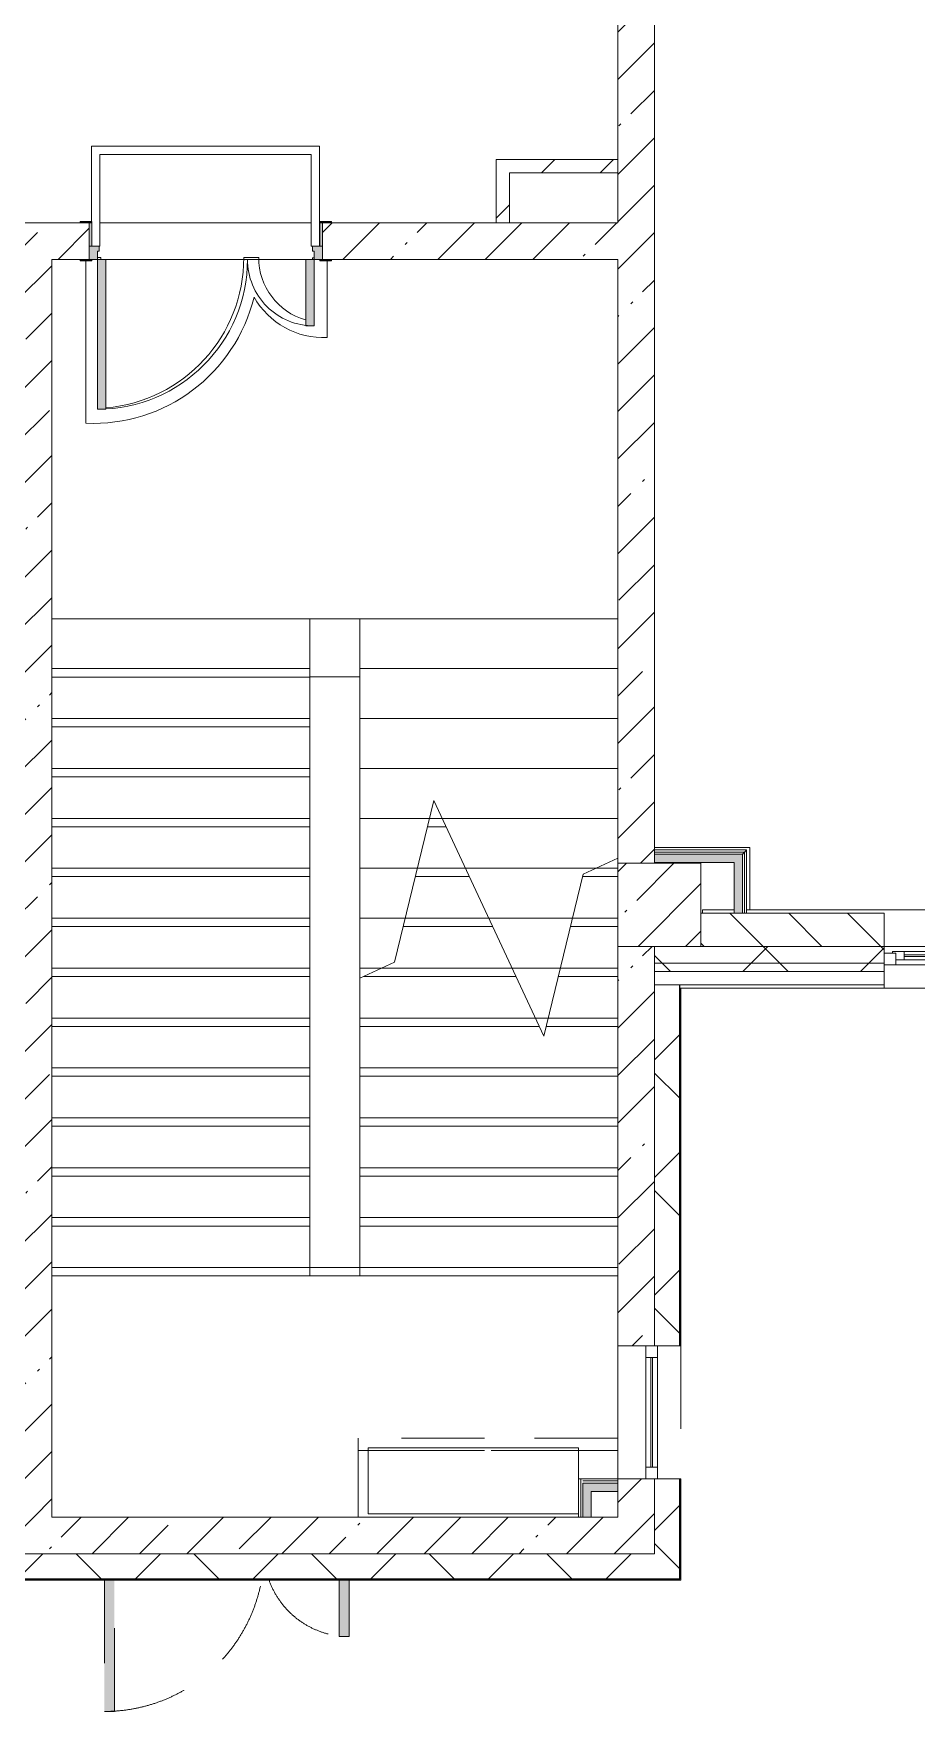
# Model space of a CAD drawing. Header units: millimetres. Extents: x 81094 to 272713, y -8553 to 29000.
# Drawn here: x 217673 to 222977, y -1048 to 9037 of the extents above; entities that cross this region are included whole.
import ezdxf

# ---------------------------------------------------------------- set-up
doc = ezdxf.new("R2010")
doc.units = ezdxf.units.MM
doc.linetypes.add('200_ШТРИХ__ш1_п0_6_', pattern=[800, 500, -300])
for name, color, linetype, lineweight in [('A-DETL-MBND-1', 7, '200_ШТРИХ__ш1_п0_6_', 9), ('A-GLAZ-3', 7, 'Continuous', 5), ('A-WALL', 7, 'Continuous', 9), ('A-WALL-5', 7, 'Continuous', 5), ('I-WALL-3', 7, 'Continuous', 5), ('S-COLS-1', 7, 'Continuous', 5), ('S-STRS-3', 7, 'Continuous', 5), ('S-STRS-MBND-1', 7, 'Continuous', 5)]:
    doc.layers.add(name, color=color, linetype=linetype, lineweight=lineweight)
for name, color, linetype, lineweight, true_color in [('A-DOOR-4', 7, 'Continuous', 5, 0xe2e2e2), ('A-DOOR-5', 7, 'Continuous', 5, 0xaaaaaa), ('A-DOOR-FRAM-2', 7, 'Continuous', 5, 0xe2e2e2), ('A-DOOR-FRAM-4', 7, 'Continuous', 5, 0xaaaaaa), ('A-FLOR-1', 7, 'Continuous', 5, 0xaaaaaa), ('I-WALL-1', 7, 'Continuous', 5, 0xe7e7e7), ('I-WALL-2', 7, 'Continuous', 9, 0xe7e7e7)]:
    doc.layers.add(name, color=color, linetype=linetype, lineweight=lineweight, true_color=true_color)
pattern_1 = [(45, (145702.9, 0), (-353.5534, 353.5534), []), (135, (145702.9, 0), (-353.5534, -353.5534), [])]
pattern_2 = [(45, (145702.9, 0), (-285.1231, 285.1231), []), (45, (145988.04, 0), (-285.1231, 285.1231), [504.031, -100.806, 16.764, -84.042])]
pattern_3 = [(45, (145702.92, 0), (-176.7767, 176.7767), [])]
pattern_4 = [(45, (145702.9, 0), (-530.33, 530.33), []), (135, (145702.9, 0), (-530.33, -530.33), [])]

# ---------------------------------------------------------------- blocks, each defined once
blk = doc.blocks.new('BSC_Колонна _Прямоугольная - 500х500-V54-2_7_3_птичка')
at = {"layer": 'S-COLS-1'}
h = blk.add_hatch(dxfattribs=at)
h.set_pattern_fill('FP_72', color=256, style=0, pattern_type=2)
h.set_pattern_definition([(45, (-75730, -3800), (-285.1231, 285.1231), []), (45, (-75444.88, -3800), (-285.1231, 285.1231), [504.031, -100.806, 16.764, -84.042])])
h.paths.add_polyline_path([(-250, -250), (250, -250), (250, 250), (-250, 250), (-250, -99)])
for p, q in [((250, 250), (-250, 250)), ((-250, 250), (-250, -250)), ((250, -250), (250, 250)), ((-250, -250), (250, -250))]:
    blk.add_line(p, q, dxfattribs=at)
blk = doc.blocks.new('110_Дверь_СКБ_2Ст - Д-1 Лестничная клетка EIS60-24319353-2_7_3_птичка')
at = {"layer": 'A-DOOR-4'}
for points in [[(612.5, 1010), (612.5, 110), (662.5, 110), (662.5, 1010)], [(-587.5, 510), (-637.5, 510), (-637.5, 110), (-587.5, 110)], [(712.5, 30), (697.5, 30), (697.5, -110), (712.5, -110)]]:
    blk.add_hatch(color=256, dxfattribs=at).paths.add_polyline_path(points)
h = blk.add_hatch(color=256, dxfattribs=at)
h.paths.add_polyline_path([(712.5, 110), (662.5, 110), (662.5, 60), (652.5, 60), (652.5, 30), (712.5, 30), (712.5, 39.7)])
h.paths.add_polyline_path([(-687.5, 110), (-687.5, 30), (-627.5, 30), (-627.5, 60), (-637.5, 60), (-637.5, 110)])
at = {"layer": 'A-DOOR-FRAM-2'}
for points in [[(-742.5, 118), (-742.5, 110), (-672.5, 110), (-672.5, 118)], [(697.5, 118), (697.5, 110), (767.5, 110), (767.5, 118)], [(-672.5, 30), (-687.5, 30), (-687.5, -110), (-672.5, -110)], [(-672.5, -110), (-742.5, -110), (-742.5, -118), (-672.5, -118)], [(697.5, -110), (697.5, -118), (767.5, -118), (767.5, -110)]]:
    blk.add_hatch(color=256, dxfattribs=at).paths.add_polyline_path(points)
at = {"layer": 'A-DOOR-5'}
for p, q in [((662.5, 1010), (612.5, 1010)), ((612.5, 1010), (612.5, 110)), ((662.5, 110), (662.5, 1010)), ((-637.5, 510), (-637.5, 110)), ((-587.5, 510), (-637.5, 510)), ((-587.5, 110), (-587.5, 510)), ((-637.5, 110), (-587.5, 110)), ((612.5, 110), (662.5, 110))]:
    blk.add_line(p, q, dxfattribs=at)
for centre, radius, start, end in [((662.5, 110), 900, 90, 180), ((-637.5, 110), 400, 360, 90)]:
    blk.add_arc(centre, radius, start, end, dxfattribs=at)
at = {"layer": 'A-DOOR-FRAM-4'}
for p, q in [((-672.5, 118), (-742.5, 118)), ((-742.5, 118), (-742.5, 110)), ((-742.5, 110), (-672.5, 110)), ((-637.5, 110), (-687.5, 110)), ((-687.5, 110), (-687.5, 30)), ((-672.5, 110), (-672.5, 118)), ((-637.5, 60), (-637.5, 110)), ((662.5, 110), (662.5, 60)), ((712.5, 110), (662.5, 110)), ((767.5, 118), (697.5, 118)), ((697.5, 118), (697.5, 110)), ((697.5, 110), (767.5, 110)), ((712.5, 30), (712.5, 110)), ((767.5, 110), (767.5, 118)), ((-687.5, 30), (-627.5, 30)), ((-672.5, 30), (-687.5, 30)), ((-687.5, 30), (-687.5, -110)), ((-672.5, -110), (-672.5, 30)), ((-627.5, 60), (-637.5, 60)), ((-627.5, 30), (-627.5, 60)), ((662.5, 60), (652.5, 60)), ((652.5, 60), (652.5, 30)), ((652.5, 30), (712.5, 30)), ((712.5, 30), (697.5, 30)), ((697.5, 30), (697.5, -110)), ((712.5, -110), (712.5, 30)), ((-672.5, -110), (-742.5, -110)), ((-742.5, -110), (-742.5, -118)), ((-742.5, -118), (-672.5, -118)), ((-687.5, -110), (-672.5, -110)), ((-672.5, -118), (-672.5, -110)), ((697.5, -110), (712.5, -110)), ((767.5, -110), (697.5, -110)), ((697.5, -110), (697.5, -118)), ((697.5, -118), (767.5, -118)), ((767.5, -118), (767.5, -110))]:
    blk.add_line(p, q, dxfattribs=at)
blk = doc.blocks.new('120_Окно_СКБ_1Ст - 120_Окно_СКБ_1Ст 900х2500_h_-19906150-2_7_3_птичка')
at = {"layer": 'A-GLAZ-3'}
for p, q in [((-450, -75), (-450, -5)), ((-450, -5), (-380, -5)), ((450, -5), (-450, -5)), ((-380, -75), (-450, -75)), ((-450, -75), (-400, -75)), ((-380, -75), (-400, -75)), ((-400, -75), (-400, -85)), ((-400, -85), (400, -85)), ((400, -85), (-400, -85)), ((-380, -5), (-380, -75)), ((380, -35), (-380, -35)), ((-380, -35), (-380, -75)), ((-330, -85), (-330, -35)), ((-330, -55), (330, -55)), ((330, -65), (-330, -65)), ((330, -85), (330, -35)), ((380, -75), (380, -5)), ((380, -5), (450, -5)), ((380, -75), (380, -35)), ((450, -75), (380, -75)), ((400, -75), (380, -75)), ((400, -75), (450, -75)), ((400, -85), (400, -75)), ((450, -5), (450, -75))]:
    blk.add_line(p, q, dxfattribs=at)
blk = doc.blocks.new('110_Дверь_СКБ_2Ст_Наружная - ДН-1_л__ Двухстворчатая 1350 х3200 _ЛК_ в свету с верхним остеклением 2-V154-2_7_3_птичка')
at = {"layer": 'A-DETL-MBND-1'}
for points in [[(754, 869), (694, 869), (694, 79), (754, 79), (754, 169)], [(-656, 419), (-716, 419), (-716, 79), (-656, 79), (-656, 169)]]:
    blk.add_hatch(color=256, dxfattribs=at).paths.add_polyline_path(points)
for p, q in [((754, 869), (694, 869)), ((694, 869), (694, 79)), ((754, 79), (754, 869)), ((-716, 419), (-716, 79)), ((-656, 419), (-716, 419)), ((-656, 79), (-656, 419))]:
    blk.add_line(p, q, dxfattribs=at)
for centre, radius, start, end in [((754, -91), 960, 90, 169.737), ((-716, -91), 510, 19.5984, 90)]:
    blk.add_arc(centre, radius, start, end, dxfattribs=at)
blk = doc.blocks.new('120_Окно_СКБ_1Ст - 120_Окно_СКБ_1Ст 800х2500 EI30-23532001-2_7_3_птичка')
at = {"layer": 'A-GLAZ-3'}
for p, q in [((-400, -127), (-400, -57)), ((-400, -57), (-330, -57)), ((400, -57), (-400, -57)), ((-330, -57), (-330, -127)), ((330, -87), (-330, -87)), ((330, -97), (-330, -97)), ((330, -127), (330, -57)), ((330, -57), (400, -57)), ((400, -57), (400, -127)), ((-330, -127), (-400, -127)), ((-400, -127), (400, -127)), ((400, -127), (330, -127))]:
    blk.add_line(p, q, dxfattribs=at)
blk = doc.blocks.new('Зашивка приборов отопления27 - Зашивка приборов отопления-33322407-2_7_3_птичка')
at = {"layer": 'A-DETL-MBND-1'}
for p, q in [((75480, 595), (73920, 595)), ((73920, 595), (73920, 520)), ((73920, 520), (73920, 120)), ((75480, 520), (73920, 520)), ((73920, 520), (73920, 120)), ((73920, 520), (75480, 520)), ((75480, 520), (75480, 595)), ((75480, 350), (75480, 520))]:
    blk.add_line(p, q, dxfattribs=at)

msp = doc.modelspace()

# ---------------------------------------------------------------- hatches: boundary and pattern name
at = {"layer": 'A-WALL-5'}
h = msp.add_hatch(dxfattribs=at)
h.set_pattern_fill('FP_87', color=256, style=0, pattern_type=2)
h.set_pattern_definition([(135, (145702.92, 0), (-176.7767, -176.7767), [])])
h.paths.add_polyline_path([(225782.9, 3550), (226052.9, 3550), (226052.9, 3750), (225782.9, 3750), (225782.9, 3701.2)])
h.paths.add_polyline_path([(224882.9, 3550), (224882.9, 3750), (223682.9, 3750), (223682.9, 3550), (224326.4, 3550)])
h.paths.add_polyline_path([(222782.9, 3550), (222782.9, 3750), (221682.9, 3750), (221682.9, 3550), (222471.4, 3550)])
h = msp.add_hatch(dxfattribs=at)
h.set_pattern_fill('FP_77', color=256, style=0, pattern_type=2)
h.set_pattern_definition(pattern_1)
h.paths.add_polyline_path([(227109, 3450), (227122.9, 3450), (227122.9, 3550), (225782.9, 3550), (225782.9, 3450), (226181.5, 3450)])
h.paths.add_polyline_path([(229822.9, 3450), (230402.9, 3450), (230402.9, 3550), (229822.9, 3550)])
h.paths.add_polyline_path([(221682.9, 3450), (222782.9, 3450), (222782.9, 3550), (221402.9, 3550), (221402.9, 3450), (221543.9, 3450)])
h.paths.add_polyline_path([(223682.9, 3450), (224882.9, 3450), (224882.9, 3550), (223682.9, 3550)])
h = msp.add_hatch(dxfattribs=at)
h.set_pattern_fill('FP_77', color=256, style=0, pattern_type=2)
h.set_pattern_definition(pattern_1)
h.paths.add_polyline_path([(230502.9, 3400), (230502.9, 3450), (229822.9, 3450), (229822.9, 3400), (230402.9, 3400)])
h.paths.add_polyline_path([(222471.4, 3400), (222782.9, 3400), (222782.9, 3450), (221402.9, 3450), (221402.9, 3400), (221543.9, 3400)])
h.paths.add_polyline_path([(223682.9, 3400), (224882.9, 3400), (224882.9, 3450), (223682.9, 3450)])
h.paths.add_polyline_path([(227109, 3400), (227122.9, 3400), (227122.9, 3450), (225782.9, 3450), (225782.9, 3400), (226181.5, 3400)])
h = msp.add_hatch(dxfattribs=at)
h.set_pattern_fill('FP_77', color=256, style=0, pattern_type=2)
h.set_pattern_definition(pattern_1)
h.paths.add_polyline_path([(221402.9, -250), (221552.9, -250), (221552.9, 350), (221402.9, 350), (221402.9, -100)])
h.paths.add_polyline_path([(221552.9, 1150), (221552.9, 3320), (221402.9, 3320), (221402.9, 1150)])
h = msp.add_hatch(dxfattribs=at)
h.set_pattern_fill('FP_77', color=256, style=0, pattern_type=2)
h.set_pattern_definition(pattern_1)
h.paths.add_polyline_path([(221402.9, -250), (221402.9, -100), (217262.9, -100), (217262.9, -250), (220616.3, -250)])
h.paths.add_polyline_path([(215051.2, -250), (216362.9, -250), (216362.9, -100), (212762.9, -100), (212762.9, -250), (213196.2, -250)])
h.paths.add_polyline_path([(207631.1, -250), (207762.9, -250), (207762.9, -100), (206612.9, -100), (206612.9, -250), (206703.5, -250)])
h.paths.add_polyline_path([(202612.9, -250), (202862.9, -250), (202862.9, -100), (202112.9, -100), (202112.9, -250), (202529.7, -250)])
h.paths.add_polyline_path([(204512.9, -250), (204512.9, -100), (203762.9, -100), (203762.9, -250), (203921, -250)])
h.paths.add_polyline_path([(210862.9, -250), (211862.9, -250), (211862.9, -100), (210862.9, -100)])
h.paths.add_polyline_path([(199012.9, -250), (199012.9, -100), (197612.9, -100), (197612.9, -250), (198355.9, -250)])
h.paths.add_polyline_path([(194512.9, -250), (194512.9, -100), (193112.9, -100), (193112.9, -250), (193718.3, -250)])
h.paths.add_polyline_path([(190935.7, -250), (191012.9, -250), (191012.9, -100), (190639.2, -100), (190639.2, -250)])
h.paths.add_polyline_path([(189112.9, -250), (189739.2, -250), (189739.2, -100), (188362.9, -100), (188362.9, -250), (189080.7, -250)])
h.paths.add_polyline_path([(181592.9, -250), (181592.9, -100), (180472.9, -100), (180472.9, -250), (181196.7, -250)])
h.paths.add_polyline_path([(184742.9, -250), (185262.9, -250), (185262.9, -100), (183692.9, -100), (183692.9, -250), (184443.1, -250)])
h.paths.add_polyline_path([(178877.9, -250), (179572.9, -250), (179572.9, -100), (178712.9, -100), (178712.9, -250)])
h.paths.add_polyline_path([(176559.1, -250), (176612.9, -250), (176612.9, -100), (174912.7, -100), (174912.7, -250), (176095.4, -250)])
h.paths.add_polyline_path([(167747.7, -250), (168412.9, -250), (168412.9, -100), (167312.9, -100), (167312.9, -250)])
h.paths.add_polyline_path([(162182.6, -250), (162962.9, -250), (162962.9, -100), (161812.9, -100), (161812.9, -250)])
h.paths.add_polyline_path([(163862.9, -250), (164512.9, -250), (164512.9, -100), (163862.9, -100)])
h.paths.add_polyline_path([(170512.9, -250), (172112.7, -250), (172112.7, -100), (170512.9, -100)])
h.paths.add_polyline_path([(154262.9, -250), (154262.9, -100), (150332.9, -100), (150332.9, -250), (153834.9, -250)])
h.paths.add_polyline_path([(148269.8, -250), (149432.9, -250), (149432.9, -100), (145442.9, -100), (145442.9, -250), (146414.7, -250)])
h.paths.add_polyline_path([(157362.9, -250), (158712.9, -250), (158712.9, -100), (157362.9, -100)])
at = {"layer": 'I-WALL-1'}
for points in [[(221882.3, 4055), (221932.3, 4055), (221932.3, 4105), (221402.9, 4105), (221402.9, 4055), (221543.9, 4055)], [(221932.3, 3750), (221932.3, 4055), (221882.3, 4055), (221882.3, 3750)], [(221182.9, 275), (221182.9, 325), (221022.9, 325), (221022.9, 275)]]:
    msp.add_hatch(color=256, dxfattribs=at).paths.add_polyline_path(points)
at = {"layer": 'I-WALL-2'}
msp.add_hatch(color=256, dxfattribs=at).paths.add_polyline_path([(220972.9, 120), (221022.9, 120), (221022.9, 325), (220972.9, 325), (220972.9, 230.5)])
at = {"layer": 'I-WALL-3'}
h = msp.add_hatch(dxfattribs=at)
h.set_pattern_fill('FP_85', color=256, style=0, pattern_type=2)
h.set_pattern_definition(pattern_2)
h.paths.add_polyline_path([(221182.9, 7900), (221402.9, 7900), (221402.9, 9352.3), (221182.9, 9352.3), (221182.9, 8200)])
h.paths.add_polyline_path([(221182.9, 10792.3), (221402.9, 10792.3), (221402.9, 10900), (221182.9, 10900)])
h = msp.add_hatch(dxfattribs=at)
h.set_pattern_fill('FP_89', color=256, style=0, pattern_type=2)
h.set_pattern_definition(pattern_3)
h.paths.add_polyline_path([(220532.9, 7900), (220532.9, 8280), (220452.9, 8280), (220452.9, 7900)])
h = msp.add_hatch(dxfattribs=at)
h.set_pattern_fill('FP_89', color=256, style=0, pattern_type=2)
h.set_pattern_definition(pattern_3)
h.paths.add_polyline_path([(221182.9, 8200), (221182.9, 8280), (220532.9, 8280), (220532.9, 8200), (220616.3, 8200)])
h = msp.add_hatch(dxfattribs=at)
h.set_pattern_fill('FP_85', color=256, style=0, pattern_type=2)
h.set_pattern_definition(pattern_2)
h.paths.add_polyline_path([(217782.9, 120), (217782.9, 7900), (217562.9, 7900), (217562.9, 120)])
h = msp.add_hatch(dxfattribs=at)
h.set_pattern_fill('FP_85', color=256, style=0, pattern_type=2)
h.set_pattern_definition(pattern_2)
h.paths.add_polyline_path([(219462.9, 7680), (221182.9, 7680), (221182.9, 7900), (219407.9, 7900), (219407.9, 7680)])
h.paths.add_polyline_path([(217833.8, 7680), (218007.9, 7680), (218007.9, 7900), (217782.9, 7900), (217782.9, 7680)])
h = msp.add_hatch(dxfattribs=at)
h.set_pattern_fill('FP_85', color=256, style=0, pattern_type=2)
h.set_pattern_definition(pattern_2)
h.paths.add_polyline_path([(221182.9, -100), (221402.9, -100), (221402.9, 350), (221182.9, 350), (221182.9, 120)])
h.paths.add_polyline_path([(221402.9, 1150), (221402.9, 3550), (221182.9, 3550), (221182.9, 1150)])
h.paths.add_polyline_path([(221402.9, 4050), (221402.9, 7900), (221182.9, 7900), (221182.9, 4050), (221365.2, 4050)])
h = msp.add_hatch(dxfattribs=at)
h.set_pattern_fill('FP_189', color=256, style=0, pattern_type=2)
h.set_pattern_definition(pattern_4)
h.paths.add_polyline_path([(221944.8, 4117.5), (221957.3, 4117.5), (221957.3, 4130), (221402.9, 4130), (221402.9, 4117.5), (221543.9, 4117.5)])
h = msp.add_hatch(dxfattribs=at)
h.set_pattern_fill('FP_189', color=256, style=0, pattern_type=2)
h.set_pattern_definition(pattern_4)
h.paths.add_polyline_path([(221932.3, 4105), (221944.8, 4105), (221944.8, 4117.5), (221402.9, 4117.5), (221402.9, 4105), (221543.9, 4105)])
h = msp.add_hatch(dxfattribs=at)
h.set_pattern_fill('FP_189', color=256, style=0, pattern_type=2)
h.set_pattern_definition(pattern_4)
h.paths.add_polyline_path([(221932.3, 3750), (221944.8, 3750), (221944.8, 4105), (221932.3, 4105), (221932.3, 4055)])
h = msp.add_hatch(dxfattribs=at)
h.set_pattern_fill('FP_189', color=256, style=0, pattern_type=2)
h.set_pattern_definition(pattern_4)
h.paths.add_polyline_path([(221944.8, 3750), (221957.3, 3750), (221957.3, 4117.5), (221944.8, 4117.5), (221944.8, 4055)])
h = msp.add_hatch(dxfattribs=at)
h.set_pattern_fill('FP_85', color=256, style=0, pattern_type=2)
h.set_pattern_definition(pattern_2)
h.paths.add_polyline_path([(221182.9, -100), (221182.9, 120), (217562.9, 120), (217562.9, -100), (220616.3, -100)])

# ---------------------------------------------------------------- linework, layer by layer
at = {"layer": 'A-DETL-MBND-1'}
for p, q in [((221182.9, 595), (221182.9, 1150)), ((221560.9, 1150), (221560.9, 350))]:
    msp.add_line(p, q, dxfattribs=at)
at = {"layer": 'A-FLOR-1'}
for p, q in [((218021.2, 8360.1), (218021.2, 7908)), ((219391.2, 8360.1), (218021.2, 8360.1)), ((218071.2, 7760.1), (218071.2, 8310.1)), ((218071.2, 8310.1), (219341.2, 8310.1)), ((219341.2, 8310.1), (219341.2, 7760.1)), ((219391.2, 7760.1), (219391.2, 8360.1)), ((217986.6, 7672), (217986.6, 6695.1)), ((218022.9, 7760.1), (218071.2, 7760.1)), ((218076.4, 7692.1), (218057.9, 7692.1)), ((218076.4, 7680), (218076.4, 7692.1)), ((219025.5, 7690.6), (218935.8, 7690.6)), ((219341.2, 7760.1), (219391.2, 7760.1)), ((219357.9, 7689.1), (219348.1, 7689.1)), ((219348.1, 7689.1), (219348.1, 7680)), ((219437.4, 7210.5), (219437.4, 7672)), ((219332.9, 5170), (219632.9, 5170)), ((221402.9, 4145), (221977.3, 4145)), ((221977.3, 4145), (221977.3, 3770)), ((219682.9, 536), (219682.9, 140)), ((220947.9, 536), (219682.9, 536)), ((220947.9, 350), (220947.9, 536)), ((219682.9, 140), (220947.9, 140))]:
    msp.add_line(p, q, dxfattribs=at)
for centre, radius, start, end in [((218030.9, 7689.1), 905, 274.89327, 0.09571), ((219415.3, 7690.6), 389.8, 180, 253.95631), ((218030.9, 7689.1), 995, 267.45356, 346.31888), ((219415, 7689.1), 479.2, 209.41362, 272.67589)]:
    msp.add_arc(centre, radius, start, end, dxfattribs=at)
at = {"layer": 'A-WALL'}
for p, q in [((221182.9, 8200), (221182.9, 8280)), ((220452.9, 7900), (220532.9, 7900)), ((221944.8, 4117.5), (221402.9, 4117.5)), ((221932.3, 4105), (221402.9, 4105)), ((221932.3, 3750), (221932.3, 4105)), ((221944.8, 3750), (221944.8, 4117.5)), ((222782.9, 3550), (221682.9, 3550)), ((221402.9, 3450), (222782.9, 3450)), ((221402.9, 3400), (222782.9, 3400)), ((221402.9, 3320), (222782.9, 3320)), ((221402.9, 1150), (221402.9, 3320)), ((221552.9, 1150), (221552.9, 3320)), ((221555.9, 1150), (221555.9, 3320)), ((221560.9, 3300), (221555.9, 3300)), ((220960.4, 120), (220960.4, 350)), ((221182.9, 337.5), (220972.9, 337.5)), ((220972.9, 120), (220972.9, 325)), ((221182.9, 325), (220972.9, 325)), ((221182.9, 275), (221182.9, 350)), ((221402.9, 350), (221402.9, -100)), ((221552.9, -250), (221552.9, 350)), ((221555.9, -253), (221555.9, 350)), ((220947.9, 120), (221022.9, 120)), ((221182.9, -100), (217262.9, -100)), ((217262.9, -250), (221552.9, -250)), ((217262.9, -253), (221555.9, -253))]:
    msp.add_line(p, q, dxfattribs=at)
at = {"layer": 'A-WALL-5'}
for p, q in [((222782.9, 3750), (221682.9, 3750)), ((222782.9, 3300), (222782.9, 3750)), ((222782.9, 3550), (223682.9, 3550)), ((221560.9, 3300), (230652.9, 3300)), ((221560.9, 1150), (221560.9, 3300)), ((221402.9, 1150), (221560.9, 1150)), ((221560.9, 350), (221402.9, 350)), ((221560.9, -258), (221560.9, 350)), ((221402.9, -100), (221182.9, -100)), ((211862.9, -258), (221560.9, -258))]:
    msp.add_line(p, q, dxfattribs=at)
at = {"layer": 'I-WALL-3'}
for p, q in [((221402.9, 4050), (221402.9, 10900)), ((221182.9, 9352.3), (221182.9, 8280)), ((220452.9, 8280), (220452.9, 7900)), ((221182.9, 8280), (220452.9, 8280)), ((220532.9, 7900), (220532.9, 8200)), ((220532.9, 8200), (221182.9, 8200)), ((221182.9, 8200), (221182.9, 7900)), ((217952.9, 7900), (217562.9, 7900)), ((218071.2, 7900), (219341.2, 7900)), ((220452.9, 7900), (219462.9, 7900)), ((221182.9, 7900), (220532.9, 7900)), ((217782.9, 120), (217782.9, 7680)), ((217782.9, 7680), (217952.9, 7680)), ((218935.2, 7680), (218107.9, 7680)), ((219307.9, 7680), (219026.4, 7680)), ((219462.9, 7680), (221182.9, 7680)), ((221182.9, 7680), (221182.9, 4050)), ((221957.3, 4130), (221402.9, 4130)), ((221402.9, 4055), (221882.3, 4055)), ((221882.3, 4055), (221882.3, 3750)), ((221957.3, 3750), (221957.3, 4130)), ((221692.9, 3770), (221882.3, 3770)), ((221692.9, 3770), (221692.9, 3750)), ((221882.3, 3750), (221957.3, 3750)), ((221956.5, 3770), (226052.9, 3770)), ((221182.9, 3550), (221182.9, 1150)), ((221402.9, 3320), (221402.9, 3550)), ((221182.9, 1150), (221402.9, 1150)), ((220947.9, 350), (220947.9, 120)), ((221022.9, 350), (220947.9, 350)), ((221402.9, 350), (221022.9, 350)), ((221022.9, 120), (221022.9, 275)), ((221022.9, 275), (221182.9, 275)), ((221182.9, 275), (221182.9, 120)), ((220947.9, 120), (217782.9, 120)), ((221182.9, 120), (221022.9, 120))]:
    msp.add_line(p, q, dxfattribs=at)
at = {"layer": 'S-STRS-3'}
for p, q in [((218935.2, 7680), (218107.9, 7680)), ((219307.9, 7680), (219026.4, 7680)), ((219332.9, 5520), (219632.9, 5520)), ((219332.9, 5169.7), (219332.9, 5520)), ((221182.9, 5520), (219632.9, 5520)), ((219632.9, 5520), (219632.9, 5220)), ((221182.9, 5520), (219632.9, 5520)), ((217782.9, 5169.7), (219332.9, 5169.7)), ((217782.9, 5169.7), (219332.9, 5169.7)), ((219332.9, 4869.7), (219332.9, 5169.7)), ((219632.9, 5220), (219632.9, 4920)), ((221182.9, 5220), (219632.9, 5220)), ((221182.9, 5220), (219632.9, 5220)), ((217782.9, 4869.7), (219332.9, 4869.7)), ((217782.9, 4869.7), (219332.9, 4869.7)), ((219332.9, 4569.7), (219332.9, 4869.7)), ((219632.9, 4920), (219632.9, 4620)), ((221182.9, 4920), (219632.9, 4920)), ((221182.9, 4920), (219632.9, 4920)), ((217782.9, 4569.7), (219332.9, 4569.7)), ((217782.9, 4569.7), (219332.9, 4569.7)), ((219332.9, 4269.7), (219332.9, 4569.7)), ((219632.9, 4620), (219632.9, 4320)), ((221182.9, 4620), (219632.9, 4620)), ((221182.9, 4620), (219632.9, 4620)), ((217782.9, 4269.7), (219332.9, 4269.7)), ((217782.9, 4269.7), (219332.9, 4269.7)), ((219332.9, 3969.7), (219332.9, 4269.7)), ((219632.9, 4320), (219632.9, 4020)), ((220051.5, 4320), (219632.9, 4320)), ((220051.5, 4320), (219632.9, 4320)), ((220151.6, 4269.7), (220039.3, 4269.7)), ((220151.6, 4269.7), (220039.3, 4269.7)), ((221182.9, 4320), (220128.1, 4320)), ((221182.9, 4320), (220128.1, 4320)), ((217782.9, 3969.7), (219332.9, 3969.7)), ((217782.9, 3969.7), (219332.9, 3969.7)), ((219332.9, 3669.7), (219332.9, 3969.7)), ((219632.9, 4020), (219632.9, 3720)), ((219978.6, 4020), (219632.9, 4020)), ((219978.6, 4020), (219632.9, 4020)), ((220291.5, 3969.7), (219966.4, 3969.7)), ((220291.5, 3969.7), (219966.4, 3969.7)), ((221051.3, 4020), (220268, 4020)), ((221051.3, 4020), (220268, 4020)), ((221182.9, 3969.7), (220970.9, 3969.7)), ((221182.9, 3969.7), (220970.9, 3969.7)), ((217782.9, 3669.7), (219332.9, 3669.7)), ((217782.9, 3669.7), (219332.9, 3669.7)), ((219332.9, 3369.7), (219332.9, 3669.7)), ((219632.9, 3720), (219632.9, 3420)), ((219905.7, 3720), (219632.9, 3720)), ((219905.7, 3720), (219632.9, 3720)), ((220431.4, 3669.7), (219893.4, 3669.7)), ((220431.4, 3669.7), (219893.4, 3669.7)), ((220910.2, 3720), (220407.9, 3720)), ((220910.2, 3720), (220407.9, 3720)), ((221182.9, 3669.7), (220897.9, 3669.7)), ((221182.9, 3669.7), (220897.9, 3669.7)), ((217782.9, 3369.7), (219332.9, 3369.7)), ((217782.9, 3369.7), (219332.9, 3369.7)), ((219332.9, 3069.7), (219332.9, 3369.7)), ((219632.9, 3420), (219632.9, 3358.6)), ((219764.6, 3420), (219632.9, 3420)), ((219764.6, 3420), (219632.9, 3420)), ((219632.9, 3358.6), (219632.9, 3069.7)), ((220571.3, 3369.7), (219656.7, 3369.7)), ((220571.3, 3369.7), (219656.7, 3369.7)), ((220837.3, 3420), (220547.8, 3420)), ((220837.3, 3420), (220547.8, 3420)), ((221182.9, 3369.7), (220825, 3369.7)), ((221182.9, 3369.7), (220825, 3369.7)), ((217782.9, 3069.7), (219332.9, 3069.7)), ((217782.9, 3069.7), (219332.9, 3069.7)), ((219332.9, 2769.7), (219332.9, 3069.7)), ((219632.9, 3069.7), (219632.9, 2769.7)), ((220711.2, 3069.7), (219632.9, 3069.7)), ((220711.2, 3069.7), (219632.9, 3069.7)), ((220764.3, 3120), (220687.7, 3120)), ((220764.3, 3120), (220687.7, 3120)), ((221182.9, 3069.7), (220752.1, 3069.7)), ((221182.9, 3069.7), (220752.1, 3069.7)), ((217782.9, 2769.7), (219332.9, 2769.7)), ((217782.9, 2769.7), (219332.9, 2769.7)), ((219332.9, 2469.7), (219332.9, 2769.7)), ((219632.9, 2769.7), (219632.9, 2469.7)), ((221182.9, 2769.7), (219632.9, 2769.7)), ((221182.9, 2769.7), (219632.9, 2769.7)), ((217782.9, 2469.7), (219332.9, 2469.7)), ((217782.9, 2469.7), (219332.9, 2469.7)), ((219332.9, 2169.7), (219332.9, 2469.7)), ((219632.9, 2469.7), (219632.9, 2169.7)), ((221182.9, 2469.7), (219632.9, 2469.7)), ((221182.9, 2469.7), (219632.9, 2469.7)), ((217782.9, 2169.7), (219332.9, 2169.7)), ((217782.9, 2169.7), (219332.9, 2169.7)), ((219332.9, 1869.7), (219332.9, 2169.7)), ((219632.9, 2169.7), (219632.9, 1869.7)), ((221182.9, 2169.7), (219632.9, 2169.7)), ((221182.9, 2169.7), (219632.9, 2169.7)), ((217782.9, 1869.7), (219332.9, 1869.7)), ((217782.9, 1869.7), (219332.9, 1869.7)), ((219332.9, 1569.7), (219332.9, 1869.7)), ((219632.9, 1869.7), (219632.9, 1569.7)), ((221182.9, 1869.7), (219632.9, 1869.7)), ((221182.9, 1869.7), (219632.9, 1869.7)), ((217782.9, 1569.7), (219332.9, 1569.7)), ((217782.9, 1569.7), (219332.9, 1569.7)), ((219632.9, 1569.7), (219332.9, 1569.7)), ((221182.9, 1569.7), (219632.9, 1569.7)), ((221182.9, 1569.7), (219632.9, 1569.7))]:
    msp.add_line(p, q, dxfattribs=at)
at = {"layer": 'S-STRS-MBND-1'}
for p, q in [((221182.9, 7680), (217782.9, 7680)), ((217782.9, 7680), (217782.9, 5520)), ((221182.9, 5520), (221182.9, 7680)), ((217782.9, 5520), (219332.9, 5520)), ((217782.9, 1620), (217782.9, 5520)), ((217782.9, 5520), (219332.9, 5520)), ((219332.9, 5520), (221182.9, 5520)), ((219332.9, 1620), (219332.9, 5520)), ((217782.9, 5220), (219332.9, 5220)), ((217782.9, 5220), (219332.9, 5220)), ((217782.9, 4920), (219332.9, 4920)), ((217782.9, 4920), (219332.9, 4920)), ((217782.9, 4620), (219332.9, 4620)), ((217782.9, 4620), (219332.9, 4620)), ((219841.5, 3455.9), (220077.7, 4428.1)), ((220077.7, 4428.1), (220738.1, 3011.9)), ((217782.9, 4320), (219332.9, 4320)), ((217782.9, 4320), (219332.9, 4320)), ((220128.1, 4320), (220051.5, 4320)), ((220128.1, 4320), (220051.5, 4320)), ((220974.4, 3984.1), (221182.9, 4081.4)), ((217782.9, 4020), (219332.9, 4020)), ((217782.9, 4020), (219332.9, 4020)), ((220268, 4020), (219978.6, 4020)), ((220268, 4020), (219978.6, 4020)), ((220738.1, 3011.9), (220974.4, 3984.1)), ((221182.9, 4020), (221051.3, 4020)), ((221182.9, 4020), (221051.3, 4020)), ((217782.9, 3720), (219332.9, 3720)), ((217782.9, 3720), (219332.9, 3720)), ((220407.9, 3720), (219905.7, 3720)), ((220407.9, 3720), (219905.7, 3720)), ((221182.9, 3720), (220910.2, 3720)), ((221182.9, 3720), (220910.2, 3720)), ((219632.9, 3358.6), (219841.5, 3455.9)), ((217782.9, 3420), (219332.9, 3420)), ((217782.9, 3420), (219332.9, 3420)), ((219632.9, 3358.6), (219632.9, 1620)), ((220547.8, 3420), (219764.6, 3420)), ((220547.8, 3420), (219764.6, 3420)), ((221182.9, 3420), (220837.3, 3420)), ((221182.9, 3420), (220837.3, 3420)), ((221182.9, 3420), (221182.9, 1620)), ((217782.9, 3120), (219332.9, 3120)), ((217782.9, 3120), (219332.9, 3120)), ((220687.7, 3120), (219632.9, 3120)), ((220687.7, 3120), (219632.9, 3120)), ((221182.9, 3120), (220764.3, 3120)), ((221182.9, 3120), (220764.3, 3120)), ((217782.9, 2820), (219332.9, 2820)), ((217782.9, 2820), (219332.9, 2820)), ((221182.9, 2820), (219632.9, 2820)), ((221182.9, 2820), (219632.9, 2820)), ((217782.9, 2520), (219332.9, 2520)), ((217782.9, 2520), (219332.9, 2520)), ((221182.9, 2520), (219632.9, 2520)), ((221182.9, 2520), (219632.9, 2520)), ((217782.9, 2220), (219332.9, 2220)), ((217782.9, 2220), (219332.9, 2220)), ((221182.9, 2220), (219632.9, 2220)), ((221182.9, 2220), (219632.9, 2220)), ((217782.9, 1920), (219332.9, 1920)), ((217782.9, 1920), (219332.9, 1920)), ((221182.9, 1920), (219632.9, 1920)), ((221182.9, 1920), (219632.9, 1920)), ((217782.9, 1620), (217782.9, 120)), ((217782.9, 1620), (219332.9, 1620)), ((217782.9, 1620), (219332.9, 1620)), ((219632.9, 1620), (219332.9, 1620)), ((221182.9, 1620), (219632.9, 1620)), ((221182.9, 1620), (219632.9, 1620)), ((221182.9, 120), (221182.9, 1620)), ((217782.9, 120), (221182.9, 120))]:
    msp.add_line(p, q, dxfattribs=at)

# ---------------------------------------------------------------- block references
at = {"layer": 'A-DETL-MBND-1'}
msp.add_blockref('Зашивка приборов отопления27 - Зашивка приборов отопления-33322407-2_7_3_птичка', (145702.9, 0), dxfattribs=at)
at = {"layer": 'A-DETL-MBND-1', "rotation": 180}
msp.add_blockref('110_Дверь_СКБ_2Ст_Наружная - ДН-1_л__ Двухстворчатая 1350 х3200 _ЛК_ в свету с верхним остеклением 2-V154-2_7_3_птичка', (218852.4, -179), dxfattribs=at)
at = {"layer": 'A-DOOR-5', "rotation": 180}
msp.add_blockref('110_Дверь_СКБ_2Ст - Д-1 Лестничная клетка EIS60-24319353-2_7_3_птичка', (218720.4, 7790), dxfattribs=at)
at = {"layer": 'A-GLAZ-3'}
for name, p, rotation in [('120_Окно_СКБ_1Ст - 120_Окно_СКБ_1Ст 900х2500_h_-19906150-2_7_3_птичка', (223232.9, 3435), 180), ('120_Окно_СКБ_1Ст - 120_Окно_СКБ_1Ст 800х2500 EI30-23532001-2_7_3_птичка', (221477.9, 750), 270)]:
    msp.add_blockref(name, p, dxfattribs=dict(at, rotation=rotation))
at = {"layer": 'S-COLS-1'}
msp.add_blockref('BSC_Колонна _Прямоугольная - 500х500-V54-2_7_3_птичка', (221432.9, 3800), dxfattribs=at)

doc.saveas('drawing.dxf')
